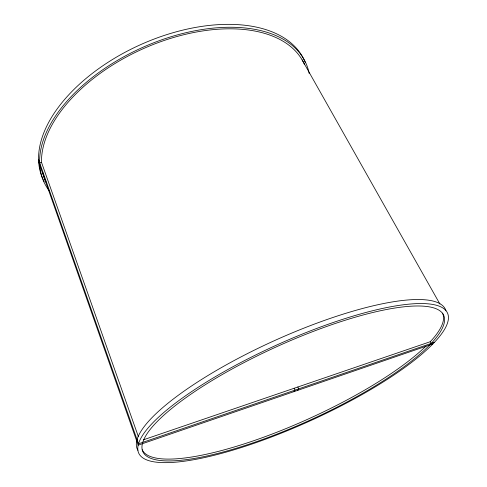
<?xml version="1.0" encoding="UTF-8"?>
<svg xmlns="http://www.w3.org/2000/svg" width="487" height="487" viewBox="0 0 487 487"><rect width="100%" height="100%" fill="white"/><g stroke="black" fill="none" stroke-linecap="round" stroke-linejoin="round"><path stroke-width="0.73" d="M136.719 441.015L137.054 439.658M294.008 391.621L295.019 390.142L294.166 388.261M297.667 390.361L298.695 388.882L297.843 387.007M143.47 439.791L430.258 341.722L431.628 340.236A164.965 40.671 -24.4 0 0 442.506 313.135M434.404 342.331L138.521 443.815L38.601 159.827M432.888 343.907L138.174 445.155L38.704 162.08M304.46 64.448A141.979 80.538 -24.4 0 0 158.981 42.314A141.979 80.538 -24.4 0 0 41.486 160.704L41.517 162.39L39.642 162.78L39.745 165.026M302.11 59.858L439.907 304.028M430.258 341.722L431.19 343.432M41.517 162.39L138.418 436.784M445.928 310.773A169.159 42.144 -24.4 0 0 294.385 331.994A169.159 42.144 -24.4 0 0 137.364 438.61L136.512 442.007A169.159 42.144 -24.4 0 0 137.937 450.323M309.148 73.391A143.823 81.615 -24.4 0 0 167.102 38.004A143.823 81.615 -24.4 0 0 39.605 161.057L39.861 166.706A143.823 81.615 -24.4 0 0 48.944 190.423M305.312 62.683A143.549 81.95 -24.4 0 0 158.805 37.322A143.549 81.95 -24.4 0 0 38.564 158.098L38.832 163.766A143.549 81.95 -24.4 0 0 42.99 179.216M44.14 181.548A143.549 81.95 -24.4 0 1 43.264 179.806M426.015 346.068A164.965 40.671 -24.4 0 1 264.295 436.973A164.965 40.671 -24.4 0 1 142.186 449.732M46.582 183.215A141.979 80.538 -24.4 0 1 45.748 181.487M45.486 180.902A141.979 80.538 -24.4 0 1 42.527 171.613M142.472 443.34L142.137 444.929A165.148 40.324 -24.4 0 0 255.133 442.123A165.148 40.324 -24.4 0 0 428.913 345.8L432.566 341.953A165.148 40.324 -24.4 0 0 332.012 324.592A165.148 40.324 -24.4 0 0 142.977 441.679L142.472 443.34M138.314 444.497L137.961 446.141A169.543 41.438 -24.4 0 0 253.179 443.62A169.543 41.438 -24.4 0 0 431.713 345.106L435.524 341.144A169.543 41.438 -24.4 0 0 333.674 322.345A169.543 41.438 -24.4 0 0 138.832 442.78L138.314 444.497"/></g></svg>
